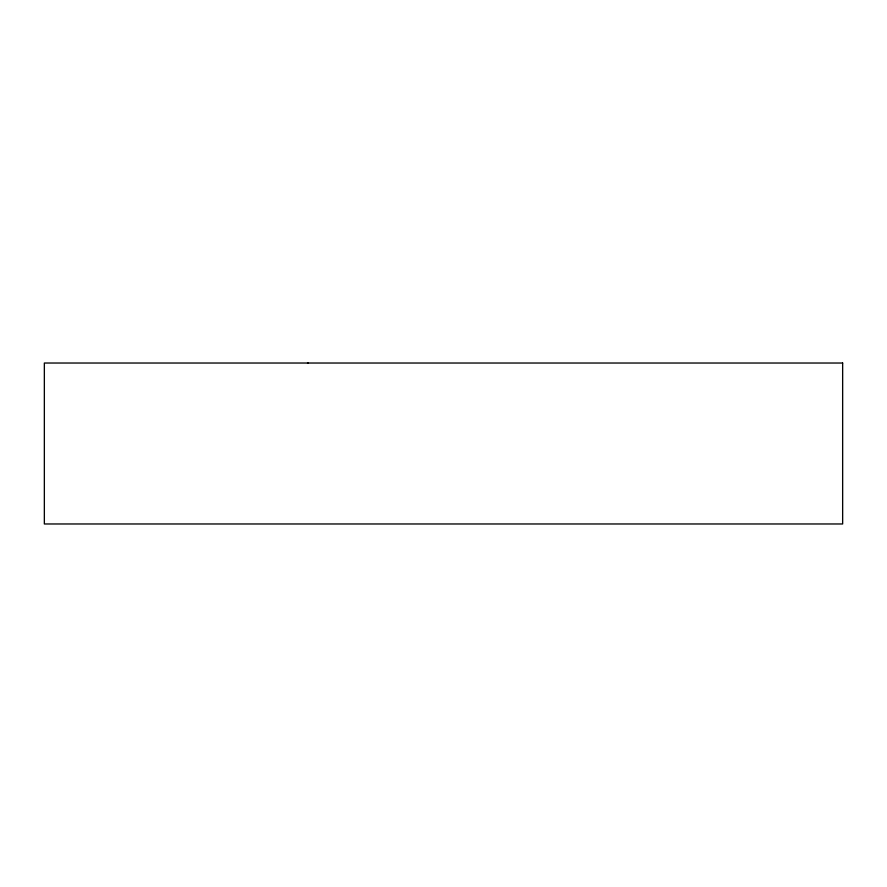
<?xml version="1.0" encoding="UTF-8"?>
<svg xmlns="http://www.w3.org/2000/svg" width="887" height="887" viewBox="0 0 887 887"><rect width="100%" height="100%" fill="white"/><g stroke="black" fill="none" stroke-linecap="round" stroke-linejoin="round"><path stroke-width="1.33" d="M307.501 363.027L308.366 363.226M842.65 363.027L44.35 363.027L44.35 523.973L842.65 523.973L842.65 363.027"/></g></svg>
